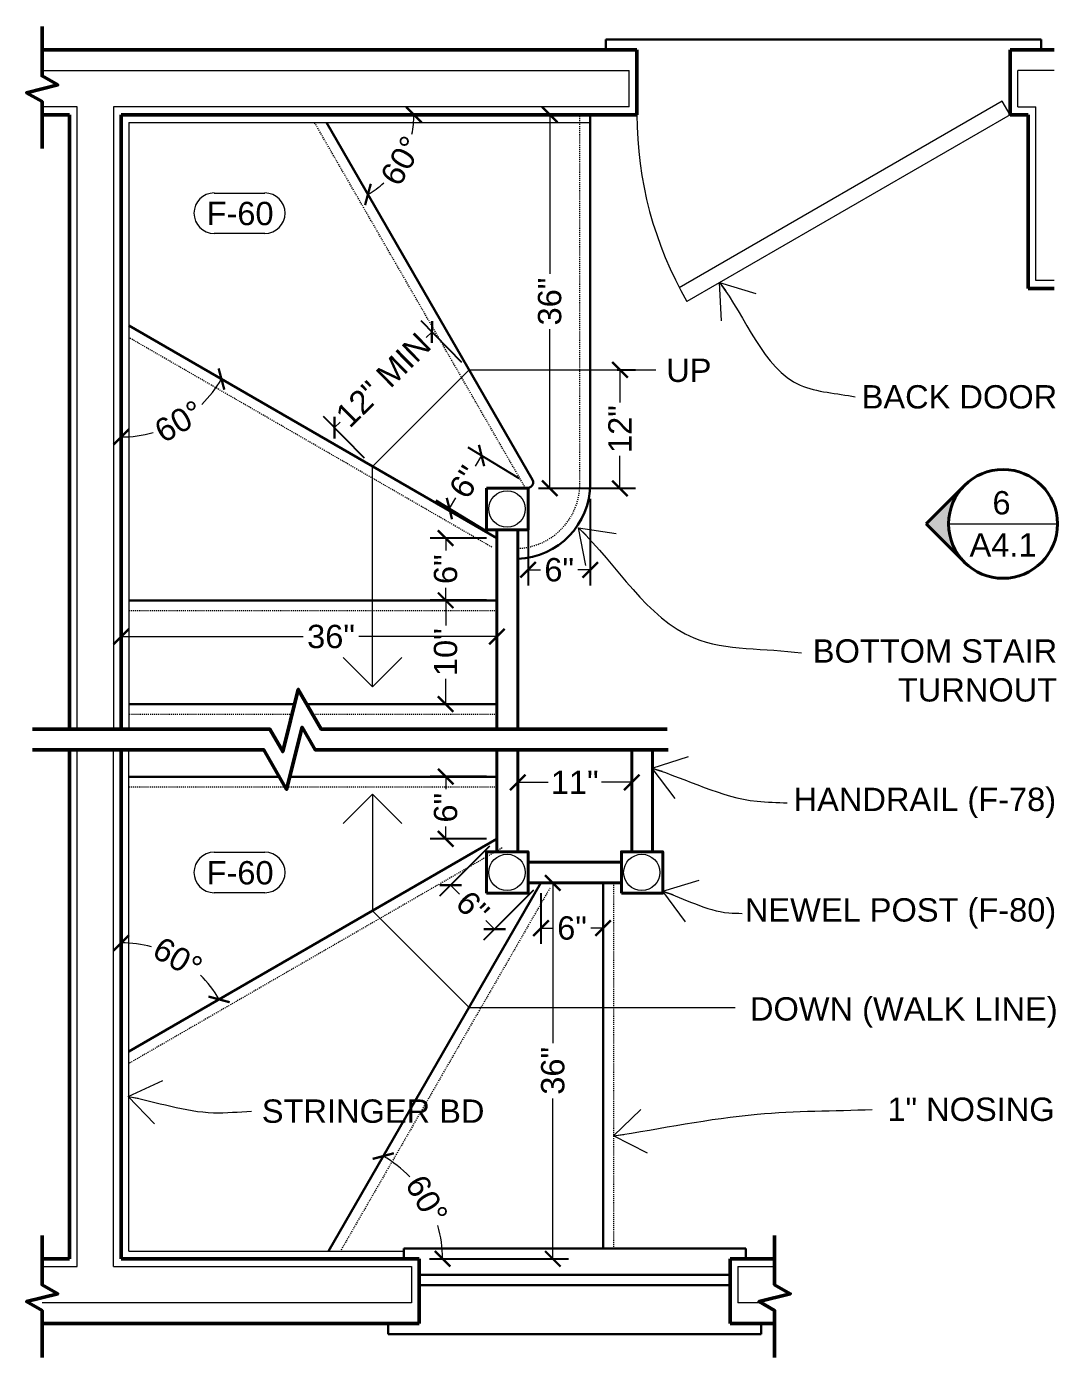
# Model space of a CAD drawing. Header units: inches. Extents: x -54 to 15382, y 469 to 41738.
# Drawn here: x 1082.9 to 1182.6, y 3728.2 to 3856.5 of the extents above; entities that cross this region are included whole.
import ezdxf

# ---------------------------------------------------------------- set-up
doc = ezdxf.new("R2010")
doc.units = ezdxf.units.IN
doc.header["$MEASUREMENT"] = 0
doc.linetypes.add('DASHED2', pattern=[0.375, 0.25, -0.125])
doc.layers.get('0').update_dxf_attribs({"lineweight": 9})
for name, color, linetype, lineweight in [('1', 7, 'Continuous', 9), ('2', 7, 'Continuous', 18), ('3', 7, 'Continuous', 30), ('4', 7, 'Continuous', 40), ('5', 7, 'Continuous', 50), ('A-DIMSx', 7, 'Continuous', 9), ('A-LINK', 7, 'Continuous', 40), ('A-SYMB', 7, 'Continuous', 18), ('A-TEXTx', 7, 'Continuous', 18)]:
    doc.layers.add(name, color=color, linetype=linetype, lineweight=lineweight)
doc.styles.get("Standard").update_dxf_attribs({"font": 'arial.ttf'})
doc.dimstyles.get("Standard").update_dxf_attribs({"dimtxt": 3, "dimasz": 2, "dimexe": 0.03125, "dimexo": 0.0625, "dimgap": 0.03125, "dimtad": 0, "dimtoh": 1, "dimdec": 4, "dimlfac": 0.99985, "dimzin": 0, "dimdsep": 46, "dimlunit": 4, "dimtxsty": 'Standard', "dimblk": 'ARCHTICK', "dimblk1": 'ARCHTICK', "dimblk2": 'ARCHTICK', "dimcen": 0.09, "dimclrt": 256, "dimadec": 0, "dimazin": 0, "dimtfac": 1, "dimtdec": 4, "dimtofl": 0, "dimtmove": 0, "dimatfit": 3, "dimfxl": 1, "dimtolj": 1, "dimtzin": 0, "dimarcsym": 0})

# ---------------------------------------------------------------- blocks, each defined once
blk = doc.blocks.new('window plan 30')
at = {"layer": '1'}
for p, q in [((181.94, 1684.26), (181.94, 1680.76)), ((213.44, 1684.26), (213.44, 1680.76))]:
    blk.add_line(p, q, dxfattribs=at)
at = {"layer": '3'}
for p, q in [((181.19, 1685.01), (181.19, 1686.01)), ((181.19, 1686.01), (214.19, 1686.01)), ((214.19, 1686.01), (214.19, 1685.01)), ((212.69, 1683.48), (182.69, 1683.48)), ((212.69, 1682.48), (182.69, 1682.48)), ((179.69, 1677.76), (179.69, 1678.76)), ((215.69, 1678.76), (215.69, 1677.76)), ((215.69, 1677.76), (179.69, 1677.76))]:
    blk.add_line(p, q, dxfattribs=at)
at = {"layer": '5'}
for p, q in [((182.69, 1685.01), (182.69, 1678.76)), ((212.69, 1685.01), (212.69, 1678.76))]:
    blk.add_line(p, q, dxfattribs=at)
blk = doc.blocks.new('_ArchTick')
at = {"color": 0, "linetype": 'ByBlock', "lineweight": 0, "const_width": 0.15}
blk.add_lwpolyline([(-0.5, -0.5), (0.5, 0.5)], dxfattribs=at)
blk = doc.blocks.new('*D271')
at = {"layer": 'A-DIMSx', "color": 0, "lineweight": -2, "ltscale": 0.1}
for p, q in [((1132.28, 3773.96), (1135.17, 3773.96)), ((1121.78, 3737.71), (1135.17, 3737.71))]:
    blk.add_line(p, q, dxfattribs=at)
at = {"layer": 'A-DIMSx', "color": 0, "lineweight": 5, "ltscale": 0.1}
for p, q in [((1133.67, 3773.96), (1133.67, 3758.51)), ((1133.67, 3737.71), (1133.67, 3753.16))]:
    blk.add_line(p, q, dxfattribs=at)
at = {"layer": 'A-DIMSx', "color": 0, "lineweight": 5, "xscale": 1.5, "yscale": 1.5, "zscale": 1.5}
for p, rotation in [((1133.67, 3773.96), 90), ((1133.67, 3737.71), 270)]:
    blk.add_blockref('_ArchTick', p, dxfattribs=dict(at, rotation=rotation))
at = {"layer": 'A-DIMSx', "ltscale": 0.25, "insert": (1133.67, 3755.84), "char_height": 2.25, "attachment_point": 5, "rotation": 90}
blk.add_mtext('\\A1;36"', dxfattribs=at)
blk = doc.blocks.new('*D272')
at = {"layer": 'A-DIMSx', "color": 0, "lineweight": -2, "ltscale": 0.1}
for p, q in [((1127.57, 3777.5), (1122.74, 3772.67)), ((1131.81, 3773.26), (1126.99, 3768.43))]:
    blk.add_line(p, q, dxfattribs=at)
at = {"layer": 'A-DIMSx', "color": 0, "lineweight": 5, "ltscale": 0.1}
for p, q in [((1123.81, 3773.73), (1124.65, 3772.88)), ((1128.05, 3769.49), (1127.2, 3770.34))]:
    blk.add_line(p, q, dxfattribs=at)
at = {"layer": 'A-DIMSx', "color": 0, "lineweight": 5, "xscale": 1.5, "yscale": 1.5, "zscale": 1.5}
for p, rotation in [((1123.81, 3773.73), 134.9999999999908), ((1128.05, 3769.49), 314.9999999999908)]:
    blk.add_blockref('_ArchTick', p, dxfattribs=dict(at, rotation=rotation))
at = {"layer": 'A-DIMSx', "ltscale": 0.25, "insert": (1125.93, 3771.61), "char_height": 2.25, "attachment_point": 5, "rotation": 315}
blk.add_mtext('\\A1;6"', dxfattribs=at)
blk = doc.blocks.new('*D273')
at = {"layer": 'A-DIMSx', "color": 0, "lineweight": -2, "ltscale": 0.1}
for p, q in [((1132.52, 3772.96), (1132.52, 3768.1)), ((1138.52, 3772.96), (1138.52, 3768.1))]:
    blk.add_line(p, q, dxfattribs=at)
at = {"layer": 'A-DIMSx', "color": 0, "lineweight": 5, "ltscale": 0.1}
for p, q in [((1132.52, 3769.6), (1133.72, 3769.6)), ((1138.52, 3769.6), (1137.32, 3769.6))]:
    blk.add_line(p, q, dxfattribs=at)
at = {"layer": 'A-DIMSx', "color": 0, "lineweight": 5, "xscale": 1.5, "yscale": 1.5, "zscale": 1.5, "rotation": 180}
blk.add_blockref('_ArchTick', (1132.52, 3769.6), dxfattribs=at)
at = {"layer": 'A-DIMSx', "color": 0, "lineweight": 5, "xscale": 1.5, "yscale": 1.5, "zscale": 1.5}
blk.add_blockref('_ArchTick', (1138.52, 3769.6), dxfattribs=at)
at = {"layer": 'A-DIMSx', "ltscale": 0.25, "insert": (1135.52, 3769.6), "char_height": 2.25, "attachment_point": 5}
blk.add_mtext('\\A1;6"', dxfattribs=at)
blk = doc.blocks.new('*D274')
at = {"layer": 'A-DIMSx', "color": 0, "lineweight": -2, "ltscale": 0.1}
for p, q in [((1127.28, 3784.21), (1121.83, 3784.21)), ((1127.28, 3778.21), (1121.83, 3778.21))]:
    blk.add_line(p, q, dxfattribs=at)
at = {"layer": 'A-DIMSx', "color": 0, "lineweight": 5, "ltscale": 0.1}
for p, q in [((1123.33, 3784.21), (1123.33, 3783.01)), ((1123.33, 3778.21), (1123.33, 3779.41))]:
    blk.add_line(p, q, dxfattribs=at)
at = {"layer": 'A-DIMSx', "color": 0, "lineweight": 5, "xscale": 1.5, "yscale": 1.5, "zscale": 1.5}
for p, rotation in [((1123.33, 3784.21), 90), ((1123.33, 3778.21), 270)]:
    blk.add_blockref('_ArchTick', p, dxfattribs=dict(at, rotation=rotation))
at = {"layer": 'A-DIMSx', "ltscale": 0.25, "insert": (1123.33, 3781.21), "char_height": 2.25, "attachment_point": 5, "rotation": 90}
blk.add_mtext('\\A1;6"', dxfattribs=at)
blk = doc.blocks.new('*D275')
at = {"layer": 'A-DIMSx', "color": 0, "lineweight": -2, "ltscale": 0.1}
for p, q in [((1127.28, 3807.21), (1121.83, 3807.21)), ((1127.28, 3801.21), (1121.83, 3801.21))]:
    blk.add_line(p, q, dxfattribs=at)
at = {"layer": 'A-DIMSx', "color": 0, "lineweight": 5, "ltscale": 0.1}
for p, q in [((1123.33, 3807.21), (1123.33, 3806.01)), ((1123.33, 3801.21), (1123.33, 3802.41))]:
    blk.add_line(p, q, dxfattribs=at)
at = {"layer": 'A-DIMSx', "color": 0, "lineweight": 5, "xscale": 1.5, "yscale": 1.5, "zscale": 1.5}
for p, rotation in [((1123.33, 3807.21), 90), ((1123.33, 3801.21), 270)]:
    blk.add_blockref('_ArchTick', p, dxfattribs=dict(at, rotation=rotation))
at = {"layer": 'A-DIMSx', "ltscale": 0.25, "insert": (1123.33, 3804.21), "char_height": 2.25, "attachment_point": 5, "rotation": 90}
blk.add_mtext('\\A1;6"', dxfattribs=at)
blk = doc.blocks.new('*D276')
at = {"layer": 'A-DIMSx', "color": 0, "lineweight": -2, "ltscale": 0.1}
for p, q in [((1130.42, 3812.97), (1125.5, 3815.95)), ((1127.32, 3807.86), (1122.41, 3810.84))]:
    blk.add_line(p, q, dxfattribs=at)
at = {"layer": 'A-DIMSx', "color": 0, "lineweight": 5, "ltscale": 0.1}
for p, q in [((1126.79, 3815.17), (1126.17, 3814.16)), ((1123.69, 3810.06), (1124.3, 3811.08))]:
    blk.add_line(p, q, dxfattribs=at)
at = {"layer": 'A-DIMSx', "color": 0, "lineweight": 5, "xscale": 1.5, "yscale": 1.5, "zscale": 1.5}
for p, rotation in [((1126.79, 3815.17), 58.75893607852814), ((1123.69, 3810.06), 238.75893607852814)]:
    blk.add_blockref('_ArchTick', p, dxfattribs=dict(at, rotation=rotation))
at = {"layer": 'A-DIMSx', "ltscale": 0.25, "insert": (1125.24, 3812.62), "char_height": 2.25, "attachment_point": 5, "rotation": 58.7589}
blk.add_mtext('\\A1;6"', dxfattribs=at)
blk = doc.blocks.new('*D277')
at = {"layer": 'A-DIMSx', "color": 0, "lineweight": -2, "ltscale": 0.1}
for p, q in [((1132.28, 3848.04), (1134.87, 3848.04)), ((1132.28, 3812.01), (1134.87, 3812.01))]:
    blk.add_line(p, q, dxfattribs=at)
at = {"layer": 'A-DIMSx', "color": 0, "lineweight": 5, "ltscale": 0.1}
for p, q in [((1133.37, 3848.04), (1133.37, 3832.7)), ((1133.37, 3812.01), (1133.37, 3827.35))]:
    blk.add_line(p, q, dxfattribs=at)
at = {"layer": 'A-DIMSx', "color": 0, "lineweight": 5, "xscale": 1.5, "yscale": 1.5, "zscale": 1.5}
for p, rotation in [((1133.37, 3848.04), 89.99999999999892), ((1133.37, 3812.01), 269.9999999999989)]:
    blk.add_blockref('_ArchTick', p, dxfattribs=dict(at, rotation=rotation))
at = {"layer": 'A-DIMSx', "ltscale": 0.25, "insert": (1133.37, 3830.02), "char_height": 2.25, "attachment_point": 5, "rotation": 90}
blk.add_mtext('\\A1;36"', dxfattribs=at)
blk = doc.blocks.new('*D302')
at = {"layer": 'A-DIMSx', "color": 0, "lineweight": -2, "ltscale": 0.1}
for p, q in [((1131.28, 3811.01), (1131.28, 3802.65)), ((1137.28, 3811.01), (1137.28, 3802.65))]:
    blk.add_line(p, q, dxfattribs=at)
at = {"layer": 'A-DIMSx', "color": 0, "lineweight": 5, "ltscale": 0.1}
for p, q in [((1131.28, 3804.15), (1132.48, 3804.15)), ((1137.28, 3804.15), (1136.08, 3804.15))]:
    blk.add_line(p, q, dxfattribs=at)
at = {"layer": 'A-DIMSx', "color": 0, "lineweight": 5, "xscale": 1.5, "yscale": 1.5, "zscale": 1.5, "rotation": 180}
blk.add_blockref('_ArchTick', (1131.28, 3804.15), dxfattribs=at)
at = {"layer": 'A-DIMSx', "color": 0, "lineweight": 5, "xscale": 1.5, "yscale": 1.5, "zscale": 1.5}
blk.add_blockref('_ArchTick', (1137.28, 3804.15), dxfattribs=at)
at = {"layer": 'A-DIMSx', "ltscale": 0.25, "insert": (1134.28, 3804.15), "char_height": 2.25, "attachment_point": 5}
blk.add_mtext('\\A1;6"', dxfattribs=at)
blk = doc.blocks.new('*D303')
at = {"layer": 'A-DIMSx', "color": 0, "lineweight": 5, "ltscale": 0.1}
for start, end in [(314.0607, 330), (270, 285.9393)]:
    blk.add_arc((1092.03, 3828.13), 11.17, start, end, dxfattribs=at)
at = {"layer": 'A-DIMSx', "color": 0, "lineweight": 5, "xscale": 1.5, "yscale": 1.5, "zscale": 1.5}
for p, rotation in [((1101.7, 3822.55), 60.000000000000036), ((1092.03, 3816.97), 179.99999999999966)]:
    blk.add_blockref('_ArchTick', p, dxfattribs=dict(at, rotation=rotation))
at = {"layer": 'A-DIMSx', "ltscale": 0.25, "insert": (1097.61, 3818.46), "char_height": 2.25, "attachment_point": 5, "rotation": 30}
blk.add_mtext('\\A1;60%%d', dxfattribs=at)
blk = doc.blocks.new('*D304')
at = {"layer": 'A-DIMSx', "color": 0, "lineweight": 5, "ltscale": 0.1}
for start, end in [(347.8027, 360), (300, 312.1973)]:
    blk.add_arc((1111.4, 3848.04), 8.87, start, end, dxfattribs=at)
at = {"layer": 'A-DIMSx', "color": 0, "lineweight": 5, "xscale": 1.5, "yscale": 1.5, "zscale": 1.5}
for p, rotation in [((1120.27, 3848.04), 89.99999999999915), ((1115.83, 3840.35), 209.99999999999955)]:
    blk.add_blockref('_ArchTick', p, dxfattribs=dict(at, rotation=rotation))
at = {"layer": 'A-DIMSx', "ltscale": 0.25, "insert": (1119.08, 3843.6), "char_height": 2.25, "attachment_point": 5, "rotation": 60}
blk.add_mtext('\\A1;60%%d', dxfattribs=at)
blk = doc.blocks.new('*D305')
at = {"layer": 'A-DIMSx', "color": 0, "lineweight": 5, "ltscale": 0.1}
for start, end in [(74.4037, 90), (30, 45.5963)]:
    blk.add_arc((1092.03, 3757.28), 10.91, start, end, dxfattribs=at)
at = {"layer": 'A-DIMSx', "color": 0, "lineweight": 5, "xscale": 1.5, "yscale": 1.5, "zscale": 1.5}
for p, rotation in [((1092.03, 3768.18), 180.00000000000043), ((1101.47, 3762.73), 300.0000000000008)]:
    blk.add_blockref('_ArchTick', p, dxfattribs=dict(at, rotation=rotation))
at = {"layer": 'A-DIMSx', "ltscale": 0.25, "insert": (1097.48, 3766.72), "char_height": 2.25, "attachment_point": 5, "rotation": 330}
blk.add_mtext('\\A1;60%%d', dxfattribs=at)
blk = doc.blocks.new('*D306')
at = {"layer": 'A-DIMSx', "color": 0, "lineweight": -2, "ltscale": 0.1}
blk.add_line((1121.78, 3737.71), (1124.53, 3737.71), dxfattribs=at)
at = {"layer": 'A-DIMSx', "color": 0, "lineweight": 5, "ltscale": 0.1}
for start, end in [(43.7202, 60), (360, 16.2798)]:
    blk.add_arc((1111.59, 3737.71), 11.44, start, end, dxfattribs=at)
at = {"layer": 'A-DIMSx', "color": 0, "lineweight": 5, "xscale": 1.5, "yscale": 1.5, "zscale": 1.5}
for p, rotation in [((1117.31, 3747.62), 150.00000000000017), ((1123.03, 3737.71), 269.9999999980458)]:
    blk.add_blockref('_ArchTick', p, dxfattribs=dict(at, rotation=rotation))
at = {"layer": 'A-DIMSx', "ltscale": 0.25, "insert": (1121.5, 3743.43), "char_height": 2.25, "attachment_point": 5, "rotation": 300}
blk.add_mtext('\\A1;60%%d', dxfattribs=at)
blk = doc.blocks.new('*D307')
at = {"layer": 'A-DIMSx', "color": 0, "lineweight": -2, "ltscale": 0.1}
for p, q in [((1130.28, 3782.88), (1130.28, 3785.16)), ((1141.28, 3782.88), (1141.28, 3785.16))]:
    blk.add_line(p, q, dxfattribs=at)
at = {"layer": 'A-DIMSx', "color": 0, "lineweight": 5, "ltscale": 0.1}
for p, q in [((1130.28, 3783.66), (1133.21, 3783.66)), ((1141.28, 3783.66), (1138.35, 3783.66))]:
    blk.add_line(p, q, dxfattribs=at)
at = {"layer": 'A-DIMSx', "color": 0, "lineweight": 5, "xscale": 1.5, "yscale": 1.5, "zscale": 1.5, "rotation": 180}
blk.add_blockref('_ArchTick', (1130.28, 3783.66), dxfattribs=at)
at = {"layer": 'A-DIMSx', "color": 0, "lineweight": 5, "xscale": 1.5, "yscale": 1.5, "zscale": 1.5}
blk.add_blockref('_ArchTick', (1141.28, 3783.66), dxfattribs=at)
at = {"layer": 'A-DIMSx', "ltscale": 0.25, "insert": (1135.78, 3783.66), "char_height": 2.25, "attachment_point": 5}
blk.add_mtext('\\A1;11"', dxfattribs=at)
blk = doc.blocks.new('*D308')
at = {"layer": 'A-DIMSx', "color": 0, "lineweight": -2, "ltscale": 0.1}
for p, q in [((1092.03, 3797.01), (1092.03, 3799.21)), ((1128.28, 3796.01), (1128.28, 3799.21))]:
    blk.add_line(p, q, dxfattribs=at)
at = {"layer": 'A-DIMSx', "color": 0, "lineweight": 5, "ltscale": 0.1}
for p, q in [((1092.03, 3797.71), (1109.59, 3797.71)), ((1128.28, 3797.71), (1114.94, 3797.71))]:
    blk.add_line(p, q, dxfattribs=at)
at = {"layer": 'A-DIMSx', "color": 0, "lineweight": 5, "xscale": 1.5, "yscale": 1.5, "zscale": 1.5, "rotation": 180}
blk.add_blockref('_ArchTick', (1092.03, 3797.71), dxfattribs=at)
at = {"layer": 'A-DIMSx', "color": 0, "lineweight": 5, "xscale": 1.5, "yscale": 1.5, "zscale": 1.5}
blk.add_blockref('_ArchTick', (1128.28, 3797.71), dxfattribs=at)
at = {"layer": 'A-DIMSx', "ltscale": 0.25, "insert": (1112.27, 3797.71), "char_height": 2.25, "attachment_point": 5}
blk.add_mtext('\\A1;36"', dxfattribs=at)
blk = doc.blocks.new('*D422')
at = {"layer": 'A-DIMSx', "color": 0, "lineweight": -2, "ltscale": 0.1}
for p, q in [((1127.28, 3801.21), (1121.83, 3801.21)), ((1122.33, 3791.21), (1121.83, 3791.21))]:
    blk.add_line(p, q, dxfattribs=at)
at = {"layer": 'A-DIMSx', "color": 0, "lineweight": 5, "ltscale": 0.1}
for p, q in [((1123.33, 3801.21), (1123.33, 3798.77)), ((1123.33, 3791.21), (1123.33, 3793.64))]:
    blk.add_line(p, q, dxfattribs=at)
at = {"layer": 'A-DIMSx', "color": 0, "lineweight": 5, "xscale": 1.5, "yscale": 1.5, "zscale": 1.5}
for p, rotation in [((1123.33, 3801.21), 90), ((1123.33, 3791.21), 270)]:
    blk.add_blockref('_ArchTick', p, dxfattribs=dict(at, rotation=rotation))
at = {"layer": 'A-DIMSx', "ltscale": 0.25, "insert": (1123.33, 3796.21), "char_height": 2.25, "attachment_point": 5, "rotation": 90}
blk.add_mtext('\\A1;10"', dxfattribs=at)
blk = doc.blocks.new('CALLOUT - FINISHES')
at = {"layer": 'A-SYMB', "lineweight": 20, "ltscale": 0.1}
for p, q in [((6510.71, 5650.46), (6520.5, 5650.46)), ((6520.5, 5642.67), (6510.71, 5642.67))]:
    blk.add_line(p, q, dxfattribs=at)
for centre, start, end in [((6510.71, 5646.57), 90, 270), ((6520.5, 5646.57), 270, 90)]:
    blk.add_arc(centre, 3.9, start, end, dxfattribs=at)
blk = doc.blocks.new('*D476')
at = {"layer": 'A-DIMSx', "color": 0, "lineweight": -2, "ltscale": 0.1}
for p, q in [((1124.89, 3824.14), (1120.96, 3828.16)), ((1115.49, 3814.92), (1111.55, 3818.93))]:
    blk.add_line(p, q, dxfattribs=at)
at = {"layer": 'A-DIMSx', "color": 0, "lineweight": 5, "ltscale": 0.1}
for p, q in [((1122.01, 3827.08), (1121.46, 3826.55)), ((1112.6, 3817.86), (1113.15, 3818.4))]:
    blk.add_line(p, q, dxfattribs=at)
at = {"layer": 'A-DIMSx', "color": 0, "lineweight": 5, "xscale": 1.5, "yscale": 1.5, "zscale": 1.5}
for p, rotation in [((1122.01, 3827.08), 44.43117157966202), ((1112.6, 3817.86), 224.431171579662)]:
    blk.add_blockref('_ArchTick', p, dxfattribs=dict(at, rotation=rotation))
at = {"layer": 'A-DIMSx', "ltscale": 0.25, "insert": (1117.3, 3822.47), "char_height": 2.25, "attachment_point": 5, "rotation": 44.4312}
blk.add_mtext('\\A1;12" MIN', dxfattribs=at)
blk = doc.blocks.new('*D483')
at = {"layer": 'A-DIMSx', "color": 0, "lineweight": -2, "ltscale": 0.1}
for p, q in [((1139.88, 3823.43), (1141.64, 3823.43)), ((1132.28, 3812.01), (1141.64, 3812.01))]:
    blk.add_line(p, q, dxfattribs=at)
at = {"layer": 'A-DIMSx', "color": 0, "lineweight": 5, "ltscale": 0.1}
for p, q in [((1140.14, 3823.43), (1140.14, 3820.29)), ((1140.14, 3812.01), (1140.14, 3815.15))]:
    blk.add_line(p, q, dxfattribs=at)
at = {"layer": 'A-DIMSx', "color": 0, "lineweight": 5, "xscale": 1.5, "yscale": 1.5, "zscale": 1.5}
for p, rotation in [((1140.14, 3823.43), 90), ((1140.14, 3812.01), 270)]:
    blk.add_blockref('_ArchTick', p, dxfattribs=dict(at, rotation=rotation))
at = {"layer": 'A-DIMSx', "ltscale": 0.25, "insert": (1140.14, 3817.72), "char_height": 2.25, "attachment_point": 5, "rotation": 90}
blk.add_mtext('\\A1;12"', dxfattribs=at)
blk = doc.blocks.new('Elevation Callout - 1')
at = {"layer": 'A-LINK', "ltscale": 0.1}
blk.add_hatch(color=256, dxfattribs=at).paths.add_polyline_path([(2031.59, 7377.65), (2039.01, 7370.23), (2046.43, 7377.65, -0.198912), (2039.01, 7374.58, -0.198912)])
for q in [(2031.59, 7377.65), (2046.43, 7377.65)]:
    blk.add_line((2039.01, 7370.23), q, dxfattribs=at)
blk.add_circle((2039.01, 7385.08), 10.5, dxfattribs=at)

msp = doc.modelspace()

# ---------------------------------------------------------------- linework, layer by layer
at = {"layer": '1'}
for p, q in [((1084.4028456, 3852.2864127), (1141.0278024, 3852.2864127)), ((1141.0278024, 3848.7864127), (1141.0278024, 3852.2864127)), ((1178.5278024, 3848.7864127), (1178.5278024, 3852.2864127)), ((1182.0278024, 3852.2864127), (1178.5278024, 3852.2864127)), ((1087.7778024, 3848.7864127), (1084.4028456, 3848.7864127)), ((1087.7778024, 3788.7971338), (1087.7778024, 3848.7864127)), ((1141.0278024, 3848.7864127), (1091.2778024, 3848.7864127)), ((1091.2778024, 3848.7864127), (1091.2778024, 3788.7971338)), ((1178.5278024, 3848.7864127), (1180.2778024, 3848.7864127)), ((1180.2778024, 3832.0364127), (1180.2778024, 3848.7864127)), ((1182.0278024, 3832.0364127), (1180.2778024, 3832.0364127)), ((1116.2778024, 3814.1135947), (1125.5922398, 3823.4280321)), ((1087.7778024, 3736.9632029), (1087.7778024, 3786.7971338)), ((1091.2778024, 3736.9632029), (1091.2778024, 3786.7971338)), ((1116.2778024, 3771.2776403), (1125.5922398, 3761.9632029)), ((1084.4028456, 3736.9632029), (1087.7778024, 3736.9632029)), ((1091.2778024, 3736.9632029), (1120.0278024, 3736.9632029)), ((1151.5278024, 3736.9632029), (1155.0669325, 3736.9632029)), ((1120.0278024, 3733.4632029), (1084.4028456, 3733.4632029)), ((1153.7859028, 3733.4632029), (1151.5278024, 3733.4632029))]:
    msp.add_line(p, q, dxfattribs=at)
at = {"layer": '1', "ltscale": 0.1}
for p, q in [((1177.0278024, 3849.3354508), (1145.8508878, 3831.3354508)), ((1177.7778024, 3848.0364127), (1177.0278024, 3849.3354508)), ((1177.7778024, 3848.0364127), (1146.6008878, 3830.0364127))]:
    msp.add_line(p, q, dxfattribs=at)
at = {"layer": '1', "linetype": 'DASHED2', "ltscale": 0.25}
for p, q in [((1131.040983, 3812.0109842), (1110.6746392, 3847.2865264)), ((1136.2778024, 3812.4484842), (1136.2778024, 3848.0364127)), ((1127.7778024, 3806.3398181), (1092.7778024, 3826.5470776)), ((1128.2778024, 3800.2058435), (1092.7778024, 3800.2058435)), ((1108.5070915, 3790.2058435), (1092.7778024, 3790.2058435)), ((1128.2778024, 3790.2058435), (1110.5027093, 3790.2058435)), ((1128.2778024, 3783.2058435), (1092.7778024, 3783.2058435)), ((1128.7778024, 3777.3398181), (1092.7778024, 3756.5552084)), ((1133.3864684, 3773.4632029), (1113.179209, 3738.4632029)), ((1139.520443, 3773.9632029), (1139.520443, 3738.7132029))]:
    msp.add_line(p, q, dxfattribs=at)
at = {"layer": '1', "flags": 128}
for points in [[(1125.5922398, 3823.4280321), (1143.6188567, 3823.4280321)], [(1113.4493752, 3795.7046832), (1116.2778024, 3792.8762561), (1119.1062295, 3795.7046832), (1116.2778024, 3792.8762561), (1116.2778024, 3814.1135947)], [(1113.4493752, 3779.6865518), (1116.2778024, 3782.5149789), (1119.1062295, 3779.6865518), (1116.2778024, 3782.5149789), (1116.2778024, 3771.2776403)], [(1125.5922398, 3761.9632029), (1151.2689131, 3761.9632029)]]:
    msp.add_lwpolyline(points, dxfattribs=at)
at = {"layer": '1', "ltscale": 0.25}
for centre in [(1129.2505649, 3810.0182825), (1129.2505649, 3774.9705011), (1142.2505649, 3774.9705011)]:
    msp.add_circle(centre, 1.75, dxfattribs=at)
at = {"layer": '1'}
msp.add_arc((1177.7778024, 3848.0364127), 36, 180.000000075, 210, dxfattribs=at)
at = {"layer": '1', "linetype": 'DASHED2', "ltscale": 0.25}
msp.add_arc((1130.0351617, 3812.4484842), 6.2426407, 272.227549342, 0, dxfattribs=at)
at = {"layer": '2'}
for p, q in [((1092.7778024, 3847.2865264), (1092.7778024, 3788.7971338)), ((1092.7778024, 3847.2865264), (1137.2778024, 3847.2865264)), ((1095.577013, 3801.2058435), (1092.7778024, 3801.2058435)), ((1092.7778024, 3738.4632029), (1092.7778024, 3786.7971338)), ((1092.7778024, 3738.4632029), (1119.2778024, 3738.4632029))]:
    msp.add_line(p, q, dxfattribs=at)
at = {"layer": '2', "ltscale": 0.1}
msp.add_line((1171.8470568, 3808.5846345), (1182.3470571, 3808.5846345), dxfattribs=at)
at = {"layer": '3'}
for p, q in [((1180.7778024, 3855.2864127), (1138.7778024, 3855.2864127)), ((1138.7778024, 3855.2864127), (1138.7778024, 3854.2864127)), ((1180.7778024, 3855.2864127), (1180.7778024, 3854.2864127)), ((1131.7162132, 3812.8414511), (1111.8293397, 3847.2865264)), ((1137.2778024, 3812.4484842), (1137.2778024, 3848.0364127)), ((1128.2778024, 3807.2058435), (1092.7778024, 3827.7017781)), ((1131.2778024, 3812.0109842), (1131.5332005, 3812.1584384)), ((1128.2778024, 3801.2058435), (1092.7778024, 3801.2058435)), ((1108.7570915, 3791.2058435), (1092.7778024, 3791.2058435)), ((1128.2778024, 3791.2058435), (1109.925359, 3791.2058435)), ((1107.2706585, 3784.2058435), (1092.7778024, 3784.2058435)), ((1128.2778024, 3784.2058435), (1108.2878679, 3784.2058435)), ((1128.2778024, 3778.2058435), (1092.7778024, 3757.709909)), ((1132.520443, 3773.9632029), (1112.0245085, 3738.4632029)), ((1138.520443, 3773.9632029), (1138.520443, 3738.7132029))]:
    msp.add_line(p, q, dxfattribs=at)
for centre, radius, start, end in [((1131.2832005, 3812.5914511), 0.5, 300, 30), ((1130.0351617, 3812.4484842), 7.2426407, 271.919864562, 0)]:
    msp.add_arc(centre, radius, start, end, dxfattribs=at)
at = {"layer": '4'}
for p, q in [((1128.2778024, 3808.0109842), (1128.2778024, 3788.7971338)), ((1130.2778024, 3808.0109842), (1130.2778024, 3788.7971338)), ((1128.2778024, 3776.9632029), (1128.2778024, 3786.7971338)), ((1130.2778024, 3776.9632029), (1130.2778024, 3786.7971338)), ((1141.2778024, 3786.7971338), (1141.2778024, 3776.9632029)), ((1143.2778024, 3786.7971338), (1143.2778024, 3776.9632029)), ((1131.2778024, 3775.9632029), (1140.2778024, 3775.9632029)), ((1131.2778024, 3773.9632029), (1140.2778024, 3773.9632029))]:
    msp.add_line(p, q, dxfattribs=at)
at = {"layer": '4', "flags": 128}
for points in [[(1127.2778024, 3812.0109842), (1127.2778024, 3808.0109842), (1131.2778024, 3808.0109842), (1131.2778024, 3812.0109842), (1127.2778024, 3812.0109842)], [(1127.2778024, 3772.9632029), (1127.2778024, 3776.9632029), (1131.2778024, 3776.9632029), (1131.2778024, 3772.9632029), (1127.2778024, 3772.9632029)], [(1140.2778024, 3772.9632029), (1140.2778024, 3776.9632029), (1144.2778024, 3776.9632029), (1144.2778024, 3772.9632029), (1140.2778024, 3772.9632029)]]:
    msp.add_lwpolyline(points, dxfattribs=at)
at = {"layer": '5'}
for p, q in [((1084.4028456, 3854.2864127), (1141.7778024, 3854.2864127)), ((1141.7778024, 3848.0364127), (1141.7778024, 3854.2864127)), ((1177.7778024, 3848.0364127), (1177.7778024, 3854.2864127)), ((1182.0278024, 3854.2864127), (1177.7778024, 3854.2864127)), ((1084.4028456, 3848.0364127), (1087.0278024, 3848.0364127)), ((1087.0278024, 3788.7971338), (1087.0278024, 3848.0364127)), ((1092.0278024, 3848.0364127), (1141.7778024, 3848.0364127)), ((1092.0278024, 3788.7971338), (1092.0278024, 3848.0364127)), ((1177.7778024, 3848.0364127), (1179.5278024, 3848.0364127)), ((1179.5278024, 3831.2864127), (1179.5278024, 3848.0364127)), ((1179.5278024, 3831.2864127), (1182.0278024, 3831.2864127)), ((1087.0278024, 3737.7132029), (1087.0278024, 3786.7971338)), ((1092.0278024, 3737.7132029), (1092.0278024, 3786.7971338)), ((1084.4028456, 3737.7132029), (1087.0278024, 3737.7132029)), ((1092.0278024, 3737.7132029), (1120.7778024, 3737.7132029)), ((1150.7778024, 3737.7132029), (1155.0669325, 3737.7132029)), ((1120.7778024, 3731.4632029), (1084.4028456, 3731.4632029)), ((1155.0669325, 3731.4632029), (1150.7778024, 3731.4632029))]:
    msp.add_line(p, q, dxfattribs=at)
for points in [[(1084.4028456, 3856.5321452), (1084.4028456, 3851.7788607), (1085.9028456, 3850.9128353), (1082.9028456, 3850.1628353), (1084.4028456, 3849.2968099), (1084.4028456, 3844.7821452)], [(1084.4028456, 3739.9589353), (1084.4028456, 3735.2056508), (1085.9028456, 3734.3396254), (1082.9028456, 3733.5896254), (1084.4028456, 3732.7236), (1084.4028456, 3728.2089353)], [(1155.0669325, 3739.9589353), (1155.0669325, 3735.2056508), (1156.5669325, 3734.3396254), (1153.5669325, 3733.5896254), (1155.0669325, 3732.7236), (1155.0669325, 3728.2089353)]]:
    msp.add_lwpolyline(points, dxfattribs=at)
at = {"layer": '5', "flags": 128}
for points in [[(1144.6910979, 3788.7971338), (1111.3160282, 3788.7971338), (1109.1101063, 3792.6179027), (1107.6101063, 3786.6179027), (1106.3519266, 3788.7971338), (1083.4643746, 3788.7971338)], [(1144.8019, 3786.7971338), (1110.738678, 3786.7971338), (1109.4804983, 3788.9763649), (1107.9804983, 3782.9763649), (1105.7745764, 3786.7971338), (1083.4643746, 3786.7971338)]]:
    msp.add_lwpolyline(points, dxfattribs=at)

# ---------------------------------------------------------------- block references
at = {"ltscale": 0.1, "xscale": 0.5, "yscale": 0.5, "zscale": 0.5, "rotation": 269.9999999999983}
msp.add_blockref('Elevation Callout - 1', (-2515.4407349, 4828.0896501), dxfattribs=at)
msp.add_blockref('window plan 30', (938.0887504, 2052.7036277))
at = {"layer": '2', "ltscale": 0.25, "xscale": 0.5, "yscale": 0.5, "zscale": 0.5}
for p in [(-2154.3607956, 1015.2551633), (-2154.3607956, 951.6856585)]:
    msp.add_blockref('CALLOUT - FINISHES', p, dxfattribs=at)

# ---------------------------------------------------------------- texts
at = {"layer": 'A-LINK', "ltscale": 0.1, "attachment_point": 5}
for s, insert, char_height, width in [('{6}', (1176.9527136, 3810.6063101), 2.25, 4.885580918), ('{\\H0.75x;A4.1}', (1177.0991859, 3806.5546524), 3, 4.925655415)]:
    msp.add_mtext(s, dxfattribs=dict(at, insert=insert, char_height=char_height, width=width))
at = {"layer": 'A-TEXTx', "ltscale": 0.5, "char_height": 2.25, "width": 1.821971046, "attachment_point": 5}
for insert in [(1103.4967438, 3838.495954), (1103.4967438, 3774.9264493)]:
    msp.add_mtext('{F-60}', dxfattribs=dict(at, insert=insert))
at = {"layer": 'A-TEXTx', "ltscale": 0.25, "char_height": 2.25}
for s, insert, width, attachment_point in [('{UP}', (1144.6093, 3822.2367026), 21.15307452, 7), ('{DOWN (WALK LINE)}', (1182.3683855, 3761.4727733), 33.93069162, 6)]:
    msp.add_mtext(s, dxfattribs=dict(at, insert=insert, width=width, attachment_point=attachment_point))
at = {"layer": 'A-TEXTx', "ltscale": 0.5, "char_height": 2.25}
for s, insert, attachment_point in [('{BACK DOOR}', (1182.3209872, 3820.817794), 6), ('{BOTTOM STAIR \\PTURNOUT}', (1182.3209872, 3794.4359012), 6), ('{HANDRAIL (F-78)}', (1182.2179668, 3781.6762803), 6), ('{NEWEL POST (F-80)}', (1182.2269192, 3771.0202804), 6), ('{STRINGER BD}', (1105.592907, 3751.9385619), 4), ('{1" NOSING}', (1182.0778005, 3752.1191186), 6)]:
    msp.add_mtext(s, dxfattribs=dict(at, insert=insert, attachment_point=attachment_point))

# ---------------------------------------------------------------- dimensions: what is measured, and where the dimension line sits
at = {"layer": 'A-DIMSx', "ltscale": 0.1}
for base, line1, line2, picture, middle in [((1118.1943227, 3842.3322721), ((1131.7162132, 3812.8414511), (1111.8293397, 3847.2865264)), ((1092.0278024, 3848.0364127), (1141.7778024, 3848.0364127)), '*D304', (1119.0815605, 3843.599379)), ((1095.8473499, 3817.6406702), ((1128.2778024, 3807.2058435), (1092.7778024, 3827.7017781)), ((1092.0278024, 3788.7971338), (1092.0278024, 3848.0364127)), '*D303', (1097.6116073, 3818.463357)), ((1099.0387573, 3765.632227), ((1128.2778024, 3778.2058435), (1092.7778024, 3757.709909)), ((1092.0278024, 3737.7132029), (1092.0278024, 3786.7971338)), '*D305', (1097.4813572, 3766.7227303)), ((1122.3408684, 3741.6256545), ((1132.520443, 3773.9632029), (1112.0245085, 3738.4632029)), ((1092.0278024, 3737.7132029), (1120.7778024, 3737.7132029)), '*D306', (1121.4981712, 3743.4328245))]:
    dim = msp.add_angular_dim_2l(base=base, line1=line1, line2=line2, dimstyle='Standard', override={"dimtxt": 2.25, "dimasz": 1.5, "dimexe": 1.5, "dimexo": 1, "dimgap": 0.5, "dimlfac": -47.9928, "dimlwd": 5}, dxfattribs=at)
    dim.commit()
    dim.dimension.update_dxf_attribs({"geometry": picture, "text_midpoint": middle})
for p1, p2, distance, text, picture, middle in [((1131.2778024, 3812.0109842), (1131.2778024, 3848.0364127), -2.0938624, '36"', '*D277', (1133.3716647, 3830.0236985)), ((1116.1853262, 3814.2060708), (1125.5922398, 3823.4280321), 5.1201557, '12" MIN', '*D476', (1117.3044081, 3822.4733133))]:
    dim = msp.add_aligned_dim(p1=p1, p2=p2, distance=distance, text=text, dimstyle='Standard', override={"dimtxt": 2.25, "dimasz": 1.5, "dimexe": 1.5, "dimexo": 1, "dimgap": 0.5, "dimlfac": -47.9928, "dimlwd": 5}, dxfattribs=at)
    dim.commit()
    dim.dimension.update_dxf_attribs({"geometry": picture, "text_midpoint": middle})
for base, p1, p2, text, picture, middle in [((1140.1437593, 3823.4280321), (1131.2778024, 3812.0109842), (1138.882404, 3823.4280321), '12"', '*D483', (1140.1437593, 3817.7195082)), ((1133.6669816, 3773.9632029), (1120.7778024, 3737.7132029), (1131.2778024, 3773.9632029), '36"', '*D271', (1133.6669816, 3755.8382029))]:
    dim = msp.add_linear_dim(base=base, p1=p1, p2=p2, angle=90, text=text, dimstyle='Standard', override={"dimtxt": 2.25, "dimasz": 1.5, "dimexe": 1.5, "dimexo": 1, "dimgap": 0.5, "dimlfac": -47.9928, "dimlwd": 5}, dxfattribs=at)
    dim.commit()
    dim.dimension.update_dxf_attribs({"geometry": picture, "text_midpoint": middle})
for p1, p2, distance, picture, middle in [((1128.1792427, 3807.3404199), (1131.2778024, 3812.4484842), 5.2523266, '*D276', (1125.2378213, 3812.6185183)), ((1128.2778024, 3778.2058435), (1132.520443, 3773.9632029), -6.3251008, '*D272', (1125.926601, 3771.6120015))]:
    dim = msp.add_aligned_dim(p1=p1, p2=p2, distance=distance, dimstyle='Standard', override={"dimtxt": 2.25, "dimasz": 1.5, "dimexe": 1.5, "dimexo": 1, "dimgap": 0.5, "dimlfac": -47.9928, "dimlwd": 5}, dxfattribs=at)
    dim.commit()
    dim.dimension.update_dxf_attribs({"geometry": picture, "text_midpoint": middle})
for base, p1, p2, picture, middle in [((1137.2778024, 3804.1541231), (1131.2778024, 3812.0109842), (1137.2778024, 3812.0109842), '*D302', (1134.2778024, 3804.1541231)), ((1141.2778024, 3783.6580026), (1130.2778024, 3781.8801683), (1141.2778024, 3781.8801683), '*D307', (1135.7778024, 3783.6580026)), ((1138.520443, 3769.6017833), (1132.520443, 3773.9632029), (1138.520443, 3773.9632029), '*D273', (1135.520443, 3769.6017833))]:
    dim = msp.add_linear_dim(base=base, p1=p1, p2=p2, dimstyle='Standard', override={"dimtxt": 2.25, "dimasz": 1.5, "dimexe": 1.5, "dimexo": 1, "dimgap": 0.5, "dimlfac": -47.9928, "dimlwd": 5}, dxfattribs=at)
    dim.commit()
    dim.dimension.update_dxf_attribs({"geometry": picture, "text_midpoint": middle})
for base, p1, p2, picture, middle in [((1123.3316607, 3807.2058435), (1128.2778024, 3801.2058435), (1128.2778024, 3807.2058435), '*D275', (1123.3316607, 3804.2058435)), ((1123.3316607, 3784.2058435), (1128.2778024, 3778.2058435), (1128.2778024, 3784.2058435), '*D274', (1123.3316607, 3781.2058435))]:
    dim = msp.add_linear_dim(base=base, p1=p1, p2=p2, angle=90, dimstyle='Standard', override={"dimtxt": 2.25, "dimasz": 1.5, "dimexe": 1.5, "dimexo": 1, "dimgap": 0.5, "dimlfac": -47.9928, "dimlwd": 5}, dxfattribs=at)
    dim.commit()
    dim.dimension.update_dxf_attribs({"geometry": picture, "text_midpoint": middle})
dim = msp.add_linear_dim(base=(1123.3316607, 3791.2058435), p1=(1128.2778024, 3801.2058435), p2=(1123.3316607, 3791.2058435), angle=90, text='10"', dimstyle='Standard', override={"dimtxt": 2.25, "dimasz": 1.5, "dimexe": 1.5, "dimexo": 1, "dimgap": 0.5, "dimlfac": -47.9928, "dimlwd": 5}, dxfattribs=at)
dim.commit()
dim.dimension.update_dxf_attribs({"geometry": '*D422', "text_midpoint": (1123.3316607, 3796.2058435), "dimtype": 160})
dim = msp.add_linear_dim(base=(1092.0278024, 3797.7078268), p1=(1128.2778024, 3795.0052319), p2=(1092.0278024, 3796.0052319), text='36"', dimstyle='Standard', override={"dimtxt": 2.25, "dimasz": 1.5, "dimexe": 1.5, "dimexo": 1, "dimgap": 0.5, "dimlfac": -47.9928, "dimlwd": 5}, dxfattribs=at)
dim.commit()
dim.dimension.update_dxf_attribs({"geometry": '*D308', "text_midpoint": (1112.2685148, 3797.7078268), "dimtype": 160})

# ---------------------------------------------------------------- leaders
at = {"layer": 'A-TEXTx', "path_type": 1, "annotation_type": 0, "has_hookline": 1, "hookline_direction": 0}
for points, text_width in [([(1149.7332456, 3831.8448804), (1157.5361712, 3821.9554748), (1162.846904, 3820.817794)], 18.5924284), ([(1136.14922, 3808.1878994), (1147.2753699, 3797.5831406), (1157.6492662, 3796.1420207)], 23.3042292), ([(1143.2631606, 3785.0236937), (1153.3715489, 3781.833011), (1156.2834138, 3781.6762803)], 24.9587312), ([(1144.2778024, 3773.1557325), (1150.6479683, 3771.076587), (1151.9465326, 3771.0202804)], 29.6858799), ([(1092.6923186, 3753.3792897), (1100.9362667, 3751.8021689), (1104.592907, 3751.9385619)], 21.1877558), ([(1139.520443, 3749.5644815), (1153.3857972, 3751.6619975), (1164.4880327, 3752.1191186)], 15.5980559)]:
    msp.add_leader(points, dimstyle='Standard', override={"dimasz": 3, "dimgap": 1, "dimldrblk": 'Open90', "dimlwd": -1}, dxfattribs=dict(at, text_width=text_width))

doc.saveas('drawing.dxf')
